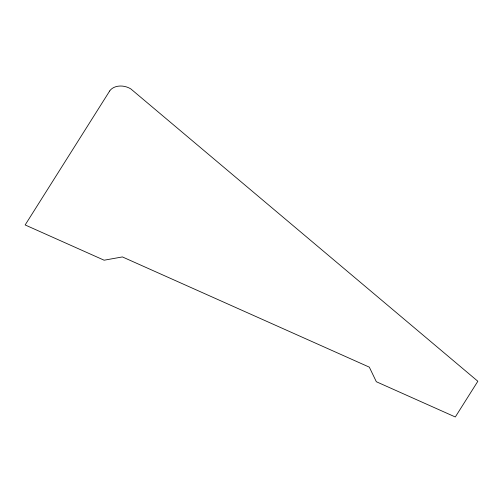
<?xml version="1.0" encoding="UTF-8"?>
<svg xmlns="http://www.w3.org/2000/svg" width="503" height="503" viewBox="0 0 503 503"><rect width="100%" height="100%" fill="white"/><g stroke="black" fill="none" stroke-linecap="round" stroke-linejoin="round"><path stroke-width="0.75" d="M109.673 90.993L25.15 224.954L104.121 260.208L122.405 256.926L369.321 367.152L376.338 381.733L455.309 416.987L477.85 381.261L130.818 88.905A14.574 10.708 13.9 0 0 109.673 90.993"/></g></svg>
